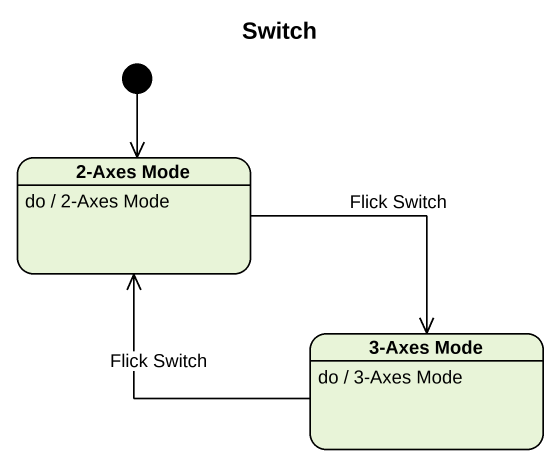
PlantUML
@startuml
title Switch
hide empty description
state "2-Axes Mode" as s2_Axes_Mode
s2_Axes_Mode : do / 2-Axes Mode
state "3-Axes Mode" as s3_Axes_Mode
s3_Axes_Mode : do / 3-Axes Mode
[*] --> s2_Axes_Mode
s2_Axes_Mode --> s3_Axes_Mode : Flick Switch
s3_Axes_Mode -up-> s2_Axes_Mode : Flick Switch
@enduml
